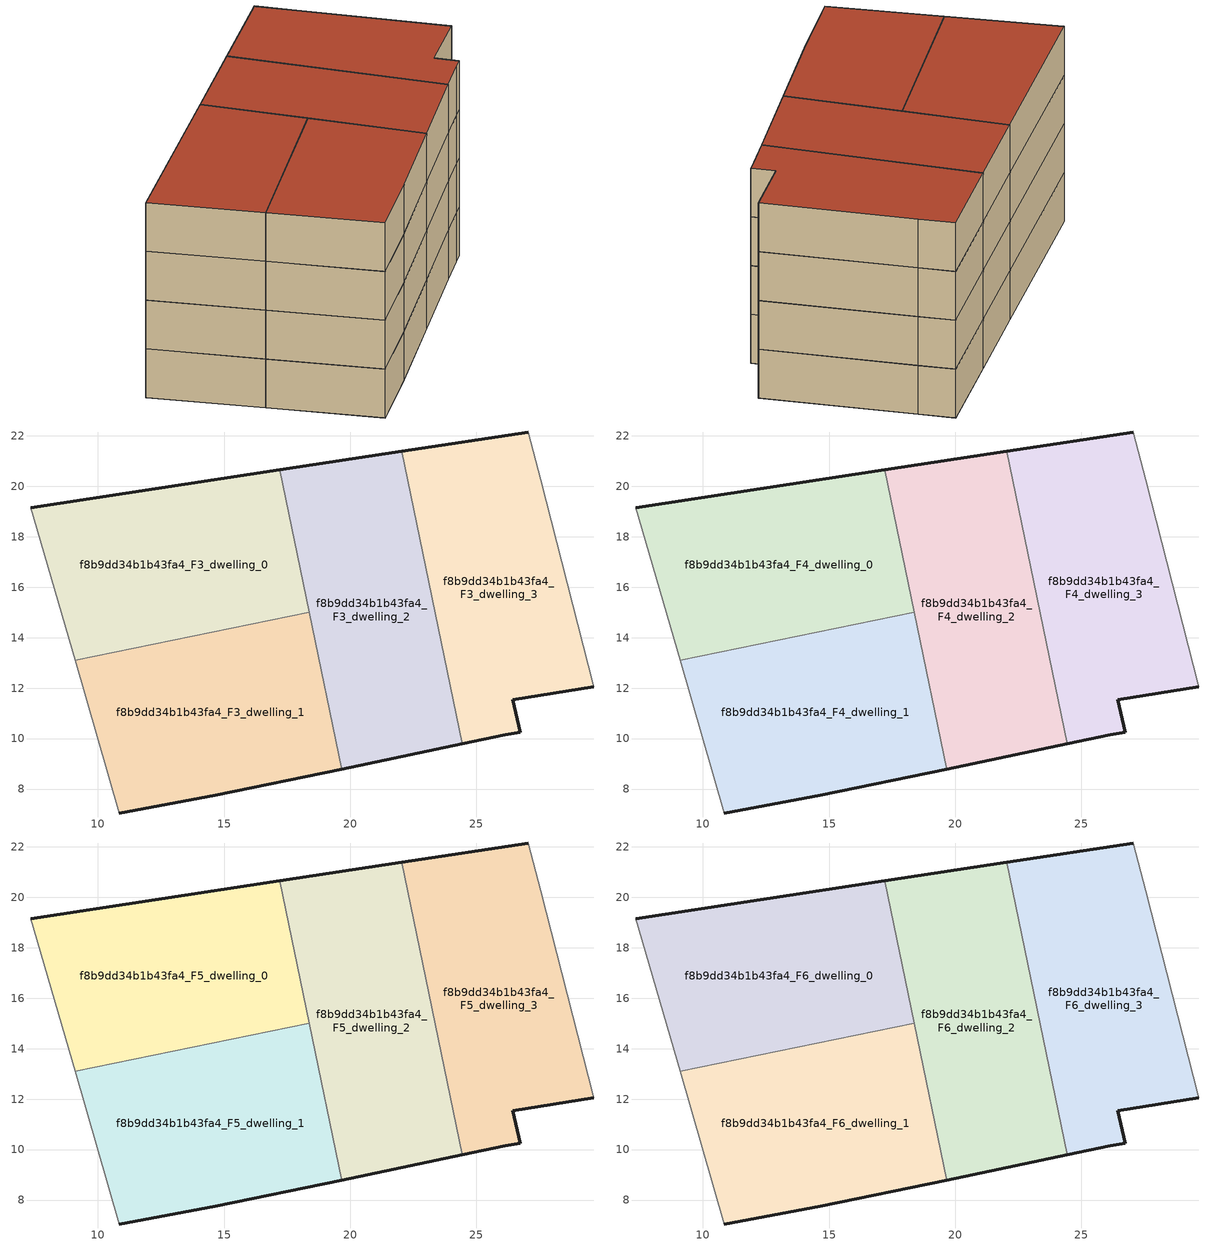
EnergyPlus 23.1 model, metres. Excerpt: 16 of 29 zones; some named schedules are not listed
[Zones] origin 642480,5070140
f8b9dd34b1b43fa4_F3_dwelling_0
 floor to f8b9dd34b1b43fa4_F2_dwelling_0 (EU_floor_Construction): 18.38,15.01 17.21,20.66 7.34,19.16 9.09,13.1 z9
 wall outside (EU_wall_Construction): 7.34,19.16 17.21,20.66 z9:12
 wall adiabatic (EU_wall_Construction): 9.09,13.1 7.34,19.16 z9:12
 wall to f8b9dd34b1b43fa4_F3_dwelling_2 (EU_wall_Construction): 17.21,20.66 18.38,15.01 z9:12
 wall to f8b9dd34b1b43fa4_F3_dwelling_1 (EU_wall_Construction): 18.38,15.01 9.09,13.1 z9:12
f8b9dd34b1b43fa4_F3_dwelling_1
 floor to f8b9dd34b1b43fa4_F2_dwelling_1 (EU_floor_Construction): 19.66,8.79 18.38,15.01 9.09,13.1 10.84,7.05 14.64,7.75 z9
 wall outside (EU_wall_Construction): 19.66,8.79 14.64,7.75 10.84,7.05 z9:12
 wall adiabatic (EU_wall_Construction): 10.84,7.05 9.09,13.1 z9:12
 wall to f8b9dd34b1b43fa4_F3_dwelling_2 (EU_wall_Construction): 18.38,15.01 19.66,8.79 z9:12
f8b9dd34b1b43fa4_F3_dwelling_2
 floor to f8b9dd34b1b43fa4_F2_dwelling_2 (EU_floor_Construction): 24.44,9.79 22.05,21.39 17.21,20.66 19.66,8.79 z9
 wall outside (EU_wall_Construction): 24.44,9.79 19.66,8.79 / 17.21,20.66 22.05,21.39 z9:12
 wall to f8b9dd34b1b43fa4_F3_dwelling_3 (EU_wall_Construction): 22.05,21.39 24.44,9.79 z9:12
f8b9dd34b1b43fa4_F3_dwelling_3
 floor to f8b9dd34b1b43fa4_F2_dwelling_3 (EU_floor_Construction): 29.66,12.05 27.56,20.25 27.06,22.16 22.05,21.39 24.44,9.79 26.15,10.15 26.75,10.25 26.45,11.55 z9
 wall outside (EU_wall_Construction): 22.05,21.39 27.06,22.16 / 29.66,12.05 26.45,11.55 26.75,10.25 26.15,10.15 24.44,9.79 z9:12
 wall adiabatic (EU_wall_Construction): 27.06,22.16 27.56,20.25 29.66,12.05 z9:12
f8b9dd34b1b43fa4_F4_dwelling_0
 floor to f8b9dd34b1b43fa4_F3_dwelling_0 (EU_floor_Construction): 18.38,15.01 17.21,20.66 7.34,19.16 9.09,13.1 z12
 wall outside (EU_wall_Construction): 7.34,19.16 17.21,20.66 z12:15
 wall adiabatic (EU_wall_Construction): 9.09,13.1 7.34,19.16 z12:15
 wall to f8b9dd34b1b43fa4_F4_dwelling_2 (EU_wall_Construction): 17.21,20.66 18.38,15.01 z12:15
 wall to f8b9dd34b1b43fa4_F4_dwelling_1 (EU_wall_Construction): 18.38,15.01 9.09,13.1 z12:15
f8b9dd34b1b43fa4_F4_dwelling_1
 floor to f8b9dd34b1b43fa4_F3_dwelling_1 (EU_floor_Construction): 19.66,8.79 18.38,15.01 9.09,13.1 10.84,7.05 14.64,7.75 z12
 wall outside (EU_wall_Construction): 19.66,8.79 14.64,7.75 10.84,7.05 z12:15
 wall adiabatic (EU_wall_Construction): 10.84,7.05 9.09,13.1 z12:15
 wall to f8b9dd34b1b43fa4_F4_dwelling_2 (EU_wall_Construction): 18.38,15.01 19.66,8.79 z12:15
f8b9dd34b1b43fa4_F4_dwelling_2
 floor to f8b9dd34b1b43fa4_F3_dwelling_2 (EU_floor_Construction): 24.44,9.79 22.05,21.39 17.21,20.66 19.66,8.79 z12
 wall outside (EU_wall_Construction): 24.44,9.79 19.66,8.79 / 17.21,20.66 22.05,21.39 z12:15
 wall to f8b9dd34b1b43fa4_F4_dwelling_3 (EU_wall_Construction): 22.05,21.39 24.44,9.79 z12:15
f8b9dd34b1b43fa4_F4_dwelling_3
 floor to f8b9dd34b1b43fa4_F3_dwelling_3 (EU_floor_Construction): 29.66,12.05 27.56,20.25 27.06,22.16 22.05,21.39 24.44,9.79 26.15,10.15 26.75,10.25 26.45,11.55 z12
 wall outside (EU_wall_Construction): 22.05,21.39 27.06,22.16 / 29.66,12.05 26.45,11.55 26.75,10.25 26.15,10.15 24.44,9.79 z12:15
 wall adiabatic (EU_wall_Construction): 27.06,22.16 27.56,20.25 29.66,12.05 z12:15
f8b9dd34b1b43fa4_F5_dwelling_0
 floor to f8b9dd34b1b43fa4_F4_dwelling_0 (EU_floor_Construction): 18.38,15.01 17.21,20.66 7.34,19.16 9.09,13.1 z15
 wall outside (EU_wall_Construction): 7.34,19.16 17.21,20.66 z15:18
 wall adiabatic (EU_wall_Construction): 9.09,13.1 7.34,19.16 z15:18
 wall to f8b9dd34b1b43fa4_F5_dwelling_2 (EU_wall_Construction): 17.21,20.66 18.38,15.01 z15:18
 wall to f8b9dd34b1b43fa4_F5_dwelling_1 (EU_wall_Construction): 18.38,15.01 9.09,13.1 z15:18
f8b9dd34b1b43fa4_F5_dwelling_1
 floor to f8b9dd34b1b43fa4_F4_dwelling_1 (EU_floor_Construction): 19.66,8.79 18.38,15.01 9.09,13.1 10.84,7.05 14.64,7.75 z15
 wall outside (EU_wall_Construction): 19.66,8.79 14.64,7.75 10.84,7.05 z15:18
 wall adiabatic (EU_wall_Construction): 10.84,7.05 9.09,13.1 z15:18
 wall to f8b9dd34b1b43fa4_F5_dwelling_2 (EU_wall_Construction): 18.38,15.01 19.66,8.79 z15:18
f8b9dd34b1b43fa4_F5_dwelling_2
 floor to f8b9dd34b1b43fa4_F4_dwelling_2 (EU_floor_Construction): 24.44,9.79 22.05,21.39 17.21,20.66 19.66,8.79 z15
 wall outside (EU_wall_Construction): 24.44,9.79 19.66,8.79 / 17.21,20.66 22.05,21.39 z15:18
 wall to f8b9dd34b1b43fa4_F5_dwelling_3 (EU_wall_Construction): 22.05,21.39 24.44,9.79 z15:18
f8b9dd34b1b43fa4_F5_dwelling_3
 floor to f8b9dd34b1b43fa4_F4_dwelling_3 (EU_floor_Construction): 29.66,12.05 27.56,20.25 27.06,22.16 22.05,21.39 24.44,9.79 26.15,10.15 26.75,10.25 26.45,11.55 z15
 wall outside (EU_wall_Construction): 22.05,21.39 27.06,22.16 / 29.66,12.05 26.45,11.55 26.75,10.25 26.15,10.15 24.44,9.79 z15:18
 wall adiabatic (EU_wall_Construction): 27.06,22.16 27.56,20.25 29.66,12.05 z15:18
f8b9dd34b1b43fa4_F6_dwelling_0
 floor to f8b9dd34b1b43fa4_F5_dwelling_0 (EU_floor_Construction): 18.38,15.01 17.21,20.66 7.34,19.16 9.09,13.1 z18
 wall outside (EU_wall_Construction): 7.34,19.16 17.21,20.66 z18:21
 wall adiabatic (EU_wall_Construction): 9.09,13.1 7.34,19.16 z18:21
 wall to f8b9dd34b1b43fa4_F6_dwelling_2 (EU_wall_Construction): 17.21,20.66 18.38,15.01 z18:21
 wall to f8b9dd34b1b43fa4_F6_dwelling_1 (EU_wall_Construction): 18.38,15.01 9.09,13.1 z18:21
 roof outside (EU_roof_Construction): 17.21,20.66 18.38,15.01 9.09,13.1 7.34,19.16 z21
f8b9dd34b1b43fa4_F6_dwelling_1
 floor to f8b9dd34b1b43fa4_F5_dwelling_1 (EU_floor_Construction): 19.66,8.79 18.38,15.01 9.09,13.1 10.84,7.05 14.64,7.75 z18
 wall outside (EU_wall_Construction): 19.66,8.79 14.64,7.75 10.84,7.05 z18:21
 wall adiabatic (EU_wall_Construction): 10.84,7.05 9.09,13.1 z18:21
 wall to f8b9dd34b1b43fa4_F6_dwelling_2 (EU_wall_Construction): 18.38,15.01 19.66,8.79 z18:21
 roof outside (EU_roof_Construction): 18.38,15.01 19.66,8.79 14.64,7.75 10.84,7.05 9.09,13.1 z21
f8b9dd34b1b43fa4_F6_dwelling_2
 floor to f8b9dd34b1b43fa4_F5_dwelling_2 (EU_floor_Construction): 24.44,9.79 22.05,21.39 17.21,20.66 19.66,8.79 z18
 wall outside (EU_wall_Construction): 24.44,9.79 19.66,8.79 / 17.21,20.66 22.05,21.39 z18:21
 wall to f8b9dd34b1b43fa4_F6_dwelling_3 (EU_wall_Construction): 22.05,21.39 24.44,9.79 z18:21
 roof outside (EU_roof_Construction): 22.05,21.39 24.44,9.79 19.66,8.79 17.21,20.66 z21
f8b9dd34b1b43fa4_F6_dwelling_3
 floor to f8b9dd34b1b43fa4_F5_dwelling_3 (EU_floor_Construction): 29.66,12.05 27.56,20.25 27.06,22.16 22.05,21.39 24.44,9.79 26.15,10.15 26.75,10.25 26.45,11.55 z18
 wall outside (EU_wall_Construction): 22.05,21.39 27.06,22.16 / 29.66,12.05 26.45,11.55 26.75,10.25 26.15,10.15 24.44,9.79 z18:21
 wall adiabatic (EU_wall_Construction): 27.06,22.16 27.56,20.25 29.66,12.05 z18:21
 roof outside (EU_roof_Construction): 27.06,22.16 27.56,20.25 29.66,12.05 26.45,11.55 26.75,10.25 26.15,10.15 24.44,9.79 22.05,21.39 z21
[Building]
EU S2 Campaign: North Axis=0; Terrain=City; Solar Distribution=FullExterior
[Site:Location]
Lyon-Bron: Latitude=45.75; Longitude=5; Time Zone=1; Elevation=198
[SizingPeriod:WeatherFileDays]
AnnualSizingPeriod: Begin Month=1; Begin Day of Month=1; End Month=12; End Day of Month=31; Day of Week for Start Day=Monday; Use Weather File Daylight Saving Period=No; Use Weather File Rain and Snow Indicators=No
[MATERIAL]
EU_InternalMass_Material: Roughness=MediumRough; Thickness=0.1; Conductivity=1; Density=1800; Specific Heat=900; Thermal Absorptance=0.9; Solar Absorptance=0.7; Visible Absorptance=0.7
[MATERIAL:NOMASS] Roughness=MediumRough; Thermal Absorptance=0.9; Solar Absorptance=0.7; Visible Absorptance=0.7
Name | Thermal Resistance
EU_wall_NoMass | 0.776494
EU_roof_NoMass | 0.486893
EU_floor_NoMass | 0.421597
[CONSTRUCTION]
EU_wall_Construction: EU_wall_NoMass
EU_roof_Construction: EU_roof_NoMass
EU_floor_Construction: EU_floor_NoMass
EU_InternalMass_Construction: EU_InternalMass_Material
[ZONE] Type=1; Multiplier=1; Ceiling Height=autocalculate; Floor Area=autocalculate; Part of Total Floor Area=Yes
Name | Volume
f8b9dd34b1b43fa4_F3_dwelling_0; f8b9dd34b1b43fa4_F4_dwelling_0; f8b9dd34b1b43fa4_F5_dwelling_0; f8b9dd34b1b43fa4_F6_dwelling_0 | 175.611
f8b9dd34b1b43fa4_F3_dwelling_1; f8b9dd34b1b43fa4_F4_dwelling_1; f8b9dd34b1b43fa4_F5_dwelling_1; f8b9dd34b1b43fa4_F6_dwelling_1 | 175.622
f8b9dd34b1b43fa4_F3_dwelling_2; f8b9dd34b1b43fa4_F4_dwelling_2; f8b9dd34b1b43fa4_F5_dwelling_2; f8b9dd34b1b43fa4_F6_dwelling_2 | 175.605
f8b9dd34b1b43fa4_F3_dwelling_3; f8b9dd34b1b43fa4_F4_dwelling_3; f8b9dd34b1b43fa4_F5_dwelling_3; f8b9dd34b1b43fa4_F6_dwelling_3 | 175.63
[INTERNALMASS] Construction=EU_InternalMass_Construction
Name | Zone or ZoneList | Surface Area
f8b9dd34b1b43fa4_F3_dwelling_0_EU_InternalMass | f8b9dd34b1b43fa4_F3_dwelling_0 | 58.5381
f8b9dd34b1b43fa4_F3_dwelling_1_EU_InternalMass | f8b9dd34b1b43fa4_F3_dwelling_1 | 58.5406
f8b9dd34b1b43fa4_F3_dwelling_2_EU_InternalMass | f8b9dd34b1b43fa4_F3_dwelling_2 | 58.5353
f8b9dd34b1b43fa4_F3_dwelling_3_EU_InternalMass | f8b9dd34b1b43fa4_F3_dwelling_3 | 58.543
f8b9dd34b1b43fa4_F4_dwelling_0_EU_InternalMass | f8b9dd34b1b43fa4_F4_dwelling_0 | 58.5381
f8b9dd34b1b43fa4_F4_dwelling_1_EU_InternalMass | f8b9dd34b1b43fa4_F4_dwelling_1 | 58.5406
f8b9dd34b1b43fa4_F4_dwelling_2_EU_InternalMass | f8b9dd34b1b43fa4_F4_dwelling_2 | 58.5353
f8b9dd34b1b43fa4_F4_dwelling_3_EU_InternalMass | f8b9dd34b1b43fa4_F4_dwelling_3 | 58.543
f8b9dd34b1b43fa4_F5_dwelling_0_EU_InternalMass | f8b9dd34b1b43fa4_F5_dwelling_0 | 58.5381
f8b9dd34b1b43fa4_F5_dwelling_1_EU_InternalMass | f8b9dd34b1b43fa4_F5_dwelling_1 | 58.5406
f8b9dd34b1b43fa4_F5_dwelling_2_EU_InternalMass | f8b9dd34b1b43fa4_F5_dwelling_2 | 58.5353
f8b9dd34b1b43fa4_F5_dwelling_3_EU_InternalMass | f8b9dd34b1b43fa4_F5_dwelling_3 | 58.543
f8b9dd34b1b43fa4_F6_dwelling_0_EU_InternalMass | f8b9dd34b1b43fa4_F6_dwelling_0 | 58.5381
f8b9dd34b1b43fa4_F6_dwelling_1_EU_InternalMass | f8b9dd34b1b43fa4_F6_dwelling_1 | 58.5406
f8b9dd34b1b43fa4_F6_dwelling_2_EU_InternalMass | f8b9dd34b1b43fa4_F6_dwelling_2 | 58.5353
f8b9dd34b1b43fa4_F6_dwelling_3_EU_InternalMass | f8b9dd34b1b43fa4_F6_dwelling_3 | 58.543
[OTHEREQUIPMENT] Fuel Type=Electricity; Design Level Calculation Method=Watts/Area; Power per Zone Floor Area=1; Fraction Latent=0; Fraction Radiant=0; Fraction Lost=0; Carbon Dioxide Generation Rate=0; EndUse Subcategory=EU_Step8_InternalGains
Name | Zone or ZoneList or Space or SpaceList | Schedule
EU_Step8_InternalGain_f8b9dd34b1b43fa4_F3_dwelling_0_f000 | f8b9dd34b1b43fa4_F3_dwelling_0 | EU_Step8_GainSchedule_f8b9dd34b1b43fa4_F3_dwelling_0_f000
EU_Step8_InternalGain_f8b9dd34b1b43fa4_F3_dwelling_1_f000 | f8b9dd34b1b43fa4_F3_dwelling_1 | EU_Step8_GainSchedule_f8b9dd34b1b43fa4_F3_dwelling_1_f000
EU_Step8_InternalGain_f8b9dd34b1b43fa4_F3_dwelling_2_f000 | f8b9dd34b1b43fa4_F3_dwelling_2 | EU_Step8_GainSchedule_f8b9dd34b1b43fa4_F3_dwelling_2_f000
EU_Step8_InternalGain_f8b9dd34b1b43fa4_F3_dwelling_3_f000 | f8b9dd34b1b43fa4_F3_dwelling_3 | EU_Step8_GainSchedule_f8b9dd34b1b43fa4_F3_dwelling_3_f000
EU_Step8_InternalGain_f8b9dd34b1b43fa4_F4_dwelling_0_f000 | f8b9dd34b1b43fa4_F4_dwelling_0 | EU_Step8_GainSchedule_f8b9dd34b1b43fa4_F4_dwelling_0_f000
EU_Step8_InternalGain_f8b9dd34b1b43fa4_F4_dwelling_1_f000 | f8b9dd34b1b43fa4_F4_dwelling_1 | EU_Step8_GainSchedule_f8b9dd34b1b43fa4_F4_dwelling_1_f000
EU_Step8_InternalGain_f8b9dd34b1b43fa4_F4_dwelling_2_f000 | f8b9dd34b1b43fa4_F4_dwelling_2 | EU_Step8_GainSchedule_f8b9dd34b1b43fa4_F4_dwelling_2_f000
EU_Step8_InternalGain_f8b9dd34b1b43fa4_F4_dwelling_3_f000 | f8b9dd34b1b43fa4_F4_dwelling_3 | EU_Step8_GainSchedule_f8b9dd34b1b43fa4_F4_dwelling_3_f000
EU_Step8_InternalGain_f8b9dd34b1b43fa4_F5_dwelling_0_f000 | f8b9dd34b1b43fa4_F5_dwelling_0 | EU_Step8_GainSchedule_f8b9dd34b1b43fa4_F5_dwelling_0_f000
EU_Step8_InternalGain_f8b9dd34b1b43fa4_F5_dwelling_1_f000 | f8b9dd34b1b43fa4_F5_dwelling_1 | EU_Step8_GainSchedule_f8b9dd34b1b43fa4_F5_dwelling_1_f000
EU_Step8_InternalGain_f8b9dd34b1b43fa4_F5_dwelling_2_f000 | f8b9dd34b1b43fa4_F5_dwelling_2 | EU_Step8_GainSchedule_f8b9dd34b1b43fa4_F5_dwelling_2_f000
EU_Step8_InternalGain_f8b9dd34b1b43fa4_F5_dwelling_3_f000 | f8b9dd34b1b43fa4_F5_dwelling_3 | EU_Step8_GainSchedule_f8b9dd34b1b43fa4_F5_dwelling_3_f000
EU_Step8_InternalGain_f8b9dd34b1b43fa4_F6_dwelling_0_f000 | f8b9dd34b1b43fa4_F6_dwelling_0 | EU_Step8_GainSchedule_f8b9dd34b1b43fa4_F6_dwelling_0_f000
EU_Step8_InternalGain_f8b9dd34b1b43fa4_F6_dwelling_1_f000 | f8b9dd34b1b43fa4_F6_dwelling_1 | EU_Step8_GainSchedule_f8b9dd34b1b43fa4_F6_dwelling_1_f000
EU_Step8_InternalGain_f8b9dd34b1b43fa4_F6_dwelling_2_f000 | f8b9dd34b1b43fa4_F6_dwelling_2 | EU_Step8_GainSchedule_f8b9dd34b1b43fa4_F6_dwelling_2_f000
EU_Step8_InternalGain_f8b9dd34b1b43fa4_F6_dwelling_3_f000 | f8b9dd34b1b43fa4_F6_dwelling_3 | EU_Step8_GainSchedule_f8b9dd34b1b43fa4_F6_dwelling_3_f000
[ZONEVENTILATION:DESIGNFLOWRATE] Schedule=EU_AlwaysOn; Design Flow Rate Calculation Method=AirChanges/Hour; Air Changes per Hour=0.693814; Ventilation Type=Natural; Fan Pressure Rise=0; Fan Total Efficiency=1; Constant Term Coefficient=1; Temperature Term Coefficient=0; Velocity Term Coefficient=0; Velocity Squared Term Coefficient=0; Minimum Indoor Temperature=-100; Maximum Indoor Temperature=100; Delta Temperature=-100; Minimum Outdoor Temperature=-100; Maximum Outdoor Temperature=100; Maximum Wind Speed=40
Name | Zone or ZoneList or Space or SpaceList
EU_ConstantAir_f8b9dd34b1b43fa4_F3_dwelling_0 | f8b9dd34b1b43fa4_F3_dwelling_0
EU_ConstantAir_f8b9dd34b1b43fa4_F3_dwelling_1 | f8b9dd34b1b43fa4_F3_dwelling_1
EU_ConstantAir_f8b9dd34b1b43fa4_F3_dwelling_2 | f8b9dd34b1b43fa4_F3_dwelling_2
EU_ConstantAir_f8b9dd34b1b43fa4_F3_dwelling_3 | f8b9dd34b1b43fa4_F3_dwelling_3
EU_ConstantAir_f8b9dd34b1b43fa4_F4_dwelling_0 | f8b9dd34b1b43fa4_F4_dwelling_0
EU_ConstantAir_f8b9dd34b1b43fa4_F4_dwelling_1 | f8b9dd34b1b43fa4_F4_dwelling_1
EU_ConstantAir_f8b9dd34b1b43fa4_F4_dwelling_2 | f8b9dd34b1b43fa4_F4_dwelling_2
EU_ConstantAir_f8b9dd34b1b43fa4_F4_dwelling_3 | f8b9dd34b1b43fa4_F4_dwelling_3
EU_ConstantAir_f8b9dd34b1b43fa4_F5_dwelling_0 | f8b9dd34b1b43fa4_F5_dwelling_0
EU_ConstantAir_f8b9dd34b1b43fa4_F5_dwelling_1 | f8b9dd34b1b43fa4_F5_dwelling_1
EU_ConstantAir_f8b9dd34b1b43fa4_F5_dwelling_2 | f8b9dd34b1b43fa4_F5_dwelling_2
EU_ConstantAir_f8b9dd34b1b43fa4_F5_dwelling_3 | f8b9dd34b1b43fa4_F5_dwelling_3
EU_ConstantAir_f8b9dd34b1b43fa4_F6_dwelling_0 | f8b9dd34b1b43fa4_F6_dwelling_0
EU_ConstantAir_f8b9dd34b1b43fa4_F6_dwelling_1 | f8b9dd34b1b43fa4_F6_dwelling_1
EU_ConstantAir_f8b9dd34b1b43fa4_F6_dwelling_2 | f8b9dd34b1b43fa4_F6_dwelling_2
EU_ConstantAir_f8b9dd34b1b43fa4_F6_dwelling_3 | f8b9dd34b1b43fa4_F6_dwelling_3
[HVACTEMPLATE:ZONE:IDEALLOADSAIRSYSTEM] System Availability Schedule=EU_AlwaysOn; Maximum Heating Supply Air Temperature=50; Minimum Cooling Supply Air Temperature=13; Maximum Heating Supply Air Humidity Ratio=0.0156; Minimum Cooling Supply Air Humidity Ratio=0.0077; Heating Limit=NoLimit; Cooling Limit=NoLimit; Heating Availability Schedule=EU_AlwaysOn; Cooling Availability Schedule=EU_CoolingOff; Dehumidification Control Type=ConstantSensibleHeatRatio; Cooling Sensible Heat Ratio=0.7; Dehumidification Setpoint=60; Humidification Control Type=None; Humidification Setpoint=30; Outdoor Air Method=None; Outdoor Air Flow Rate per Person=0.00944; Outdoor Air Flow Rate per Zone Floor Area=0; Outdoor Air Flow Rate per Zone=0; Demand Controlled Ventilation Type=None; Outdoor Air Economizer Type=NoEconomizer; Heat Recovery Type=None; Sensible Heat Recovery Effectiveness=0.7; Latent Heat Recovery Effectiveness=0.65
Name | Template Thermostat
f8b9dd34b1b43fa4_F3_dwelling_0 | EU_HeatOnly_f8b9dd34b1b43fa4_F3_dwelling_0
f8b9dd34b1b43fa4_F3_dwelling_1 | EU_HeatOnly_f8b9dd34b1b43fa4_F3_dwelling_1
f8b9dd34b1b43fa4_F3_dwelling_2 | EU_HeatOnly_f8b9dd34b1b43fa4_F3_dwelling_2
f8b9dd34b1b43fa4_F3_dwelling_3 | EU_HeatOnly_f8b9dd34b1b43fa4_F3_dwelling_3
f8b9dd34b1b43fa4_F4_dwelling_0 | EU_HeatOnly_f8b9dd34b1b43fa4_F4_dwelling_0
f8b9dd34b1b43fa4_F4_dwelling_1 | EU_HeatOnly_f8b9dd34b1b43fa4_F4_dwelling_1
f8b9dd34b1b43fa4_F4_dwelling_2 | EU_HeatOnly_f8b9dd34b1b43fa4_F4_dwelling_2
f8b9dd34b1b43fa4_F4_dwelling_3 | EU_HeatOnly_f8b9dd34b1b43fa4_F4_dwelling_3
f8b9dd34b1b43fa4_F5_dwelling_0 | EU_HeatOnly_f8b9dd34b1b43fa4_F5_dwelling_0
f8b9dd34b1b43fa4_F5_dwelling_1 | EU_HeatOnly_f8b9dd34b1b43fa4_F5_dwelling_1
f8b9dd34b1b43fa4_F5_dwelling_2 | EU_HeatOnly_f8b9dd34b1b43fa4_F5_dwelling_2
f8b9dd34b1b43fa4_F5_dwelling_3 | EU_HeatOnly_f8b9dd34b1b43fa4_F5_dwelling_3
f8b9dd34b1b43fa4_F6_dwelling_0 | EU_HeatOnly_f8b9dd34b1b43fa4_F6_dwelling_0
f8b9dd34b1b43fa4_F6_dwelling_1 | EU_HeatOnly_f8b9dd34b1b43fa4_F6_dwelling_1
f8b9dd34b1b43fa4_F6_dwelling_2 | EU_HeatOnly_f8b9dd34b1b43fa4_F6_dwelling_2
